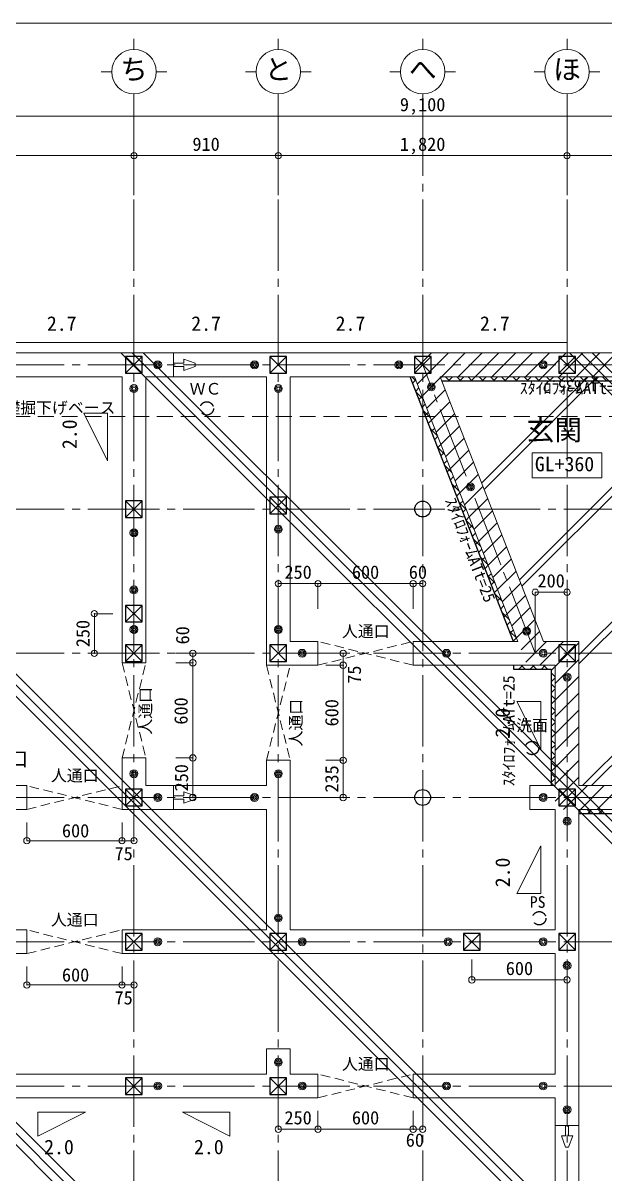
# Model space of a CAD drawing. Units: millimetres at full size, sheet at 1:50. Extents: x -26847 to 9830, y -6970 to 7062.
# Drawn here: x -4807 to -1139, y -199 to 7062 of the extents above; entities that cross this region are included whole.
import ezdxf
from ezdxf.enums import TextEntityAlignment as Align

# ---------------------------------------------------------------- set-up
doc = ezdxf.new("R2010")
doc.units = ezdxf.units.MM
doc.header["$LTSCALE"] = 50
doc.header["$PDMODE"] = 32
doc.header["$PDSIZE"] = 40
for name, pattern in [('CHAIN2', [12, 9, -1, 1, -1]), ('DASHED1', [1.8, 1.2, -0.6]), ('DASHED2', [3, 2, -1])]:
    doc.linetypes.add(name, pattern=pattern)
for name, color, linetype, lineweight in [('3-0_補助線', 4, 'CHAIN2', 9), ('3-1_通り芯・通り番号', 4, 'Continuous', 9), ('3-2_柱(黄)', 6, 'Continuous', 25), ('3-3_仕上線(黄)', 4, 'Continuous', 9), ('3-4_下地・間柱(水色)', 5, 'Continuous', 25), ('3-5_サッシ・室内建具', 4, 'Continuous', 9), ('3-6_住宅設備・造作', 6, 'Continuous', 25), ('3-7_家具点線', 4, 'DASHED2', 9), ('3-8_ハッチング', 5, 'DASHED1', 25), ('3-A_文字', 2, 'Continuous', 9), ('3-F_寸法・方位', 4, 'Continuous', 9), ('C-0', 4, 'Continuous', 9), ('C-2', 2, 'Continuous', 9)]:
    doc.layers.add(name, color=color, linetype=linetype, lineweight=lineweight)
doc.styles.add('ＭＳ ゴシック', font='')
doc.styles.get('ＭＳ ゴシック').set_extended_font_data('MS Gothic')

msp = doc.modelspace()

# ---------------------------------------------------------------- linework, layer by layer
at = {"layer": '3-0_補助線'}
for p, q in [((-4107.79, 6548.18), (-4107.79, -5342.52)), ((-3197.79, 6548.18), (-3197.79, -5342.52)), ((-2287.79, 6548.18), (-2287.79, -5342.52)), ((-1377.79, 6548.18), (-1377.79, -5342.52)), ((-9197.8, 4905.56), (5516.74, 4905.56)), ((-1577.79, 3085.56), (-2287.79, 4905.56)), ((-9197.8, 3995.56), (5516.74, 3995.56)), ((-1577.79, 3373.22), (-1577.79, 3085.56)), ((-9197.8, 3085.56), (5516.74, 3085.56)), ((-9197.8, 2175.56), (5516.74, 2175.56)), ((-9197.8, 1265.56), (5516.74, 1265.56)), ((-9197.8, 355.56), (5516.74, 355.56))]:
    msp.add_line(p, q, dxfattribs=at)
at = {"layer": '3-1_通り芯・通り番号'}
for p, q in [((-4107.79, 6961.32), (-4107.79, 6894.75)), ((-3197.79, 6961.32), (-3197.79, 6894.75)), ((-2287.79, 6961.32), (-2287.79, 6894.75)), ((-1377.79, 6961.32), (-1377.79, 6894.75)), ((-4314.36, 6754.75), (-4247.79, 6754.75)), ((-3967.79, 6754.75), (-3901.22, 6754.75)), ((-3404.36, 6754.75), (-3337.79, 6754.75)), ((-3057.79, 6754.75), (-2991.22, 6754.75)), ((-2494.36, 6754.75), (-2427.79, 6754.75)), ((-2147.79, 6754.75), (-2081.22, 6754.75)), ((-1584.36, 6754.75), (-1517.79, 6754.75)), ((-1237.79, 6754.75), (-1171.22, 6754.75)), ((-4107.79, 6614.75), (-4107.79, 6548.18)), ((-3197.79, 6614.75), (-3197.79, 6548.18)), ((-2287.79, 6614.75), (-2287.79, 6548.18)), ((-1377.79, 6614.75), (-1377.79, 6548.18))]:
    msp.add_line(p, q, dxfattribs=at)
for centre in [(-4107.79, 6754.75), (-3197.79, 6754.75), (-2287.79, 6754.75), (-1377.79, 6754.75)]:
    msp.add_circle(centre, 140, dxfattribs=at)
at = {"layer": '3-2_柱(黄)'}
for p, q in [((-4160.29, 4958.06), (-4055.29, 4853.06)), ((-4055.29, 4958.06), (-4160.29, 4853.06)), ((-3250.29, 4958.06), (-3145.29, 4853.06)), ((-3145.29, 4958.06), (-3250.29, 4853.06)), ((-2340.29, 4958.06), (-2235.29, 4853.06)), ((-2235.29, 4958.06), (-2340.29, 4853.06)), ((-1430.29, 4958.06), (-1325.29, 4853.06)), ((-1325.29, 4958.06), (-1430.29, 4853.06)), ((-3145.29, 4070.56), (-3250.29, 3965.56)), ((-3145.29, 3965.56), (-3250.29, 4070.56)), ((-4160.29, 3943.06), (-4055.29, 4048.06)), ((-4160.29, 4048.06), (-4055.29, 3943.06)), ((-4160.29, 3388.06), (-4055.29, 3283.06)), ((-4055.29, 3388.06), (-4160.29, 3283.06)), ((-4160.29, 3138.06), (-4055.29, 3033.06)), ((-4055.29, 3138.06), (-4160.29, 3033.06)), ((-3250.29, 3138.06), (-3145.29, 3033.06)), ((-3145.29, 3138.06), (-3250.29, 3033.06)), ((-1430.29, 3138.06), (-1325.29, 3033.06)), ((-1325.29, 3138.06), (-1430.29, 3033.06)), ((-4160.29, 2228.06), (-4055.29, 2123.06)), ((-4055.29, 2228.06), (-4160.29, 2123.06)), ((-4055.29, 2228.06), (-4160.29, 2228.06)), ((-1430.29, 2228.06), (-1325.29, 2123.06)), ((-1325.29, 2228.06), (-1430.29, 2123.06)), ((-4160.29, 1318.06), (-4055.29, 1213.06)), ((-4055.29, 1318.06), (-4160.29, 1213.06)), ((-2030.29, 1318.06), (-1925.29, 1213.06)), ((-1925.29, 1318.06), (-2030.29, 1213.06)), ((-1430.29, 1318.06), (-1325.29, 1213.06)), ((-1325.29, 1318.06), (-1430.29, 1213.06)), ((-4160.29, 408.06), (-4055.29, 303.06)), ((-4055.29, 408.06), (-4160.29, 303.06))]:
    msp.add_line(p, q, dxfattribs=at)
for points in [[(-4160.29, 4958.06), (-4160.29, 4853.06), (-4055.29, 4853.06), (-4055.29, 4958.06)], [(-3250.29, 4958.06), (-3250.29, 4853.06), (-3145.29, 4853.06), (-3145.29, 4958.06)], [(-2340.29, 4958.06), (-2340.29, 4853.06), (-2235.29, 4853.06), (-2235.29, 4958.06)], [(-1430.29, 4958.06), (-1430.29, 4853.06), (-1325.29, 4853.06), (-1325.29, 4958.06)], [(-3145.29, 4070.56), (-3250.29, 4070.56), (-3250.29, 3965.56), (-3145.29, 3965.56)], [(-4160.29, 3943.06), (-4055.29, 3943.06), (-4055.29, 4048.06), (-4160.29, 4048.06)], [(-4160.29, 3388.06), (-4160.29, 3283.06), (-4055.29, 3283.06), (-4055.29, 3388.06)], [(-4160.29, 3138.06), (-4160.29, 3033.06), (-4055.29, 3033.06), (-4055.29, 3138.06)], [(-3250.29, 3138.06), (-3250.29, 3033.06), (-3145.29, 3033.06), (-3145.29, 3138.06)], [(-1430.29, 3138.06), (-1430.29, 3033.06), (-1325.29, 3033.06), (-1325.29, 3138.06)], [(-4160.29, 2228.06), (-4160.29, 2123.06), (-4055.29, 2123.06), (-4055.29, 2228.06)], [(-1430.29, 2228.06), (-1430.29, 2123.06), (-1325.29, 2123.06), (-1325.29, 2228.06)], [(-4160.29, 1318.06), (-4160.29, 1213.06), (-4055.29, 1213.06), (-4055.29, 1318.06)], [(-3250.29, 1318.06), (-3250.29, 1213.06), (-3145.29, 1213.06), (-3145.29, 1318.06)], [(-2030.29, 1318.06), (-2030.29, 1213.06), (-1925.29, 1213.06), (-1925.29, 1318.06)], [(-1430.29, 1318.06), (-1430.29, 1213.06), (-1325.29, 1213.06), (-1325.29, 1318.06)], [(-4160.29, 408.06), (-4160.29, 303.06), (-4055.29, 303.06), (-4055.29, 408.06)], [(-3250.29, 408.06), (-3250.29, 303.06), (-3145.29, 303.06), (-3145.29, 408.06)]]:
    msp.add_lwpolyline(points, close=True, dxfattribs=at)
for points in [[(-3250.29, 1318.06), (-3197.79, 1265.56), (-3145.29, 1213.06)], [(-3145.29, 1318.06), (-3197.79, 1265.56), (-3250.29, 1213.06)], [(-3250.29, 408.06), (-3197.79, 355.56), (-3145.29, 303.06)], [(-3145.29, 408.06), (-3197.79, 355.56), (-3250.29, 303.06)]]:
    msp.add_lwpolyline(points, dxfattribs=at)
at = {"layer": '3-3_仕上線(黄)'}
for p, q in [((-6762.79, 4830.56), (-4182.79, 4830.56)), ((-4182.79, 4830.56), (-4182.79, 3025.56)), ((-4032.79, 4830.56), (-3272.79, 4830.56)), ((-4032.79, 4830.56), (-4032.79, 3025.56)), ((-3272.79, 4830.56), (-3272.79, 3010.56)), ((-3122.79, 4830.56), (-3122.79, 3160.56)), ((-3122.79, 4830.56), (-2339.03, 4830.56)), ((-1687.55, 3160.56), (-2339.03, 4830.56)), ((-2178.02, 4830.56), (-542.79, 4830.56)), ((-1526.54, 3160.56), (-2178.02, 4830.56)), ((-3122.79, 3160.56), (-2947.79, 3160.56)), ((-2947.79, 3160.56), (-2947.79, 3010.56)), ((-2347.79, 3160.56), (-2347.79, 3010.56)), ((-2347.79, 3160.56), (-1687.55, 3160.56)), ((-1526.54, 3160.56), (-1302.79, 3160.56)), ((-1302.79, 3160.56), (-1302.79, 2250.56)), ((-4182.79, 3025.56), (-4032.79, 3025.56)), ((-3272.79, 3010.56), (-2947.79, 3010.56)), ((-2347.79, 3010.56), (-1452.79, 3010.56)), ((-1452.79, 3010.56), (-1452.79, 2250.56)), ((-4182.79, 2425.56), (-4182.79, 2250.56)), ((-4182.79, 2425.56), (-4032.79, 2425.56)), ((-4032.79, 2425.56), (-4032.79, 2250.56)), ((-4032.79, 2425.56), (-4032.79, 2250.56)), ((-3272.79, 2410.56), (-3272.79, 2250.56)), ((-4032.79, 2250.56), (-3272.79, 2250.56)), ((-1302.79, 2250.56), (567.21, 2250.56)), ((-4942.79, 2100.56), (-4782.79, 2100.56)), ((-3272.79, 2100.56), (-3272.79, 1340.56)), ((-1452.79, 2100.56), (-1452.79, 1340.56)), ((-1302.79, 2100.56), (1412.21, 2100.56)), ((-1302.79, 2100.56), (-1302.79, -709.44)), ((-4942.79, 1340.56), (-4782.79, 1340.56)), ((-4782.79, 1340.56), (-4782.79, 1190.56)), ((-4182.79, 1340.56), (-3272.79, 1340.56)), ((-4942.79, 1190.56), (-4782.79, 1190.56)), ((-1452.79, 1190.56), (-1452.79, 430.56)), ((-3272.79, 590.56), (-3272.79, 430.56)), ((-3272.79, 590.56), (-3122.79, 590.56)), ((-3122.79, 590.56), (-3122.79, 430.56)), ((-4942.79, 430.56), (-3272.79, 430.56)), ((-3122.79, 430.56), (-2947.79, 430.56)), ((-2947.79, 430.56), (-2947.79, 280.56)), ((-2347.79, 430.56), (-2347.79, 280.56)), ((-2347.79, 430.56), (-1452.79, 430.56)), ((-4942.79, 280.56), (-2947.79, 280.56)), ((-2347.79, 280.56), (-1452.79, 280.56)), ((-1452.79, 280.56), (-1452.79, -709.44))]:
    msp.add_line(p, q, dxfattribs=at)
for points in [[(-6912.79, 4980.56), (2337.21, 4980.56), (2337.21, -3359.44)], [(-4182.79, 2425.56), (-4182.79, 2100.56), (-3272.79, 2100.56)], [(-3122.79, 2410.56), (-3122.79, 1340.56), (-1452.79, 1340.56)], [(-5267.79, 2250.56), (-4782.79, 2250.56), (-4782.79, 2100.56)], [(-1452.79, 2250.56), (-1612.79, 2250.56), (-1612.79, 2100.56), (-1452.79, 2100.56)], [(-4182.79, 1340.56), (-4182.79, 1190.56), (-1452.79, 1190.56)]]:
    msp.add_lwpolyline(points, dxfattribs=at)
at = {"layer": '3-4_下地・間柱(水色)'}
for centre in [(-2287.79, 3995.56), (-2287.79, 2175.56)]:
    msp.add_circle(centre, 50, dxfattribs=at)
at = {"layer": '3-5_サッシ・室内建具', "linetype": 'DASHED1'}
for p, q in [((-2347.79, 3010.56), (-2947.79, 3160.56)), ((-2947.79, 3010.56), (-2347.79, 3160.56)), ((-4182.79, 2425.56), (-4032.79, 3025.56)), ((-4182.79, 3025.56), (-4032.79, 2425.56)), ((-3272.79, 3010.56), (-3122.79, 2410.56)), ((-3272.79, 2410.56), (-3122.79, 3010.56)), ((-4182.79, 2100.56), (-4782.79, 2250.56)), ((-4782.79, 2100.56), (-4182.79, 2250.56)), ((-4782.79, 1190.56), (-4182.79, 1340.56)), ((-4182.79, 1190.56), (-4782.79, 1340.56)), ((-2347.79, 280.56), (-2947.79, 430.56)), ((-2947.79, 280.56), (-2347.79, 430.56))]:
    msp.add_line(p, q, dxfattribs=at)
at = {"layer": '3-5_サッシ・室内建具'}
msp.add_line((-3272.79, 2410.56), (-3122.79, 2410.56), dxfattribs=at)
at = {"layer": '3-6_住宅設備・造作'}
for p, q in [((-1714.39, 3160.56), (-2365.87, 4830.56)), ((-2355.69, 4830.56), (-2328.38, 4803.26)), ((-2350.53, 4791.25), (-2331.23, 4810.55)), ((-2175.72, 4824.64), (-2169.8, 4830.56)), ((-2168.27, 4805.56), (-567.79, 4805.56)), ((-2143.55, 4830.56), (-2118.55, 4805.56)), ((-2124.09, 4805.56), (-2099.09, 4830.56)), ((-2072.84, 4830.56), (-2047.84, 4805.56)), ((-2053.38, 4805.56), (-2028.38, 4830.56)), ((-2002.13, 4830.56), (-1977.13, 4805.56)), ((-1982.67, 4805.56), (-1957.67, 4830.56)), ((-1931.42, 4830.56), (-1906.42, 4805.56)), ((-1911.95, 4805.56), (-1886.95, 4830.56)), ((-1860.71, 4830.56), (-1835.71, 4805.56)), ((-1841.24, 4805.56), (-1816.24, 4830.56)), ((-1790, 4830.56), (-1765, 4805.56)), ((-1770.53, 4805.56), (-1745.53, 4830.56)), ((-1719.29, 4830.56), (-1694.29, 4805.56)), ((-1699.82, 4805.56), (-1674.82, 4830.56)), ((-1648.58, 4830.56), (-1623.58, 4805.56)), ((-1629.11, 4805.56), (-1604.11, 4830.56)), ((-1577.87, 4830.56), (-1552.87, 4805.56)), ((-1558.4, 4805.56), (-1533.4, 4830.56)), ((-1507.16, 4830.56), (-1482.16, 4805.56)), ((-1487.69, 4805.56), (-1462.69, 4830.56)), ((-1436.45, 4830.56), (-1411.45, 4805.56)), ((-1416.98, 4805.56), (-1391.98, 4830.56)), ((-1365.74, 4830.56), (-1340.74, 4805.56)), ((-1346.27, 4805.56), (-1321.27, 4830.56)), ((-1295.03, 4830.56), (-1270.03, 4805.56)), ((-1275.56, 4805.56), (-1250.56, 4830.56)), ((-1224.31, 4830.56), (-1199.31, 4805.56)), ((-1204.85, 4805.56), (-1179.85, 4830.56)), ((-1153.6, 4830.56), (-1128.6, 4805.56)), ((-2330.69, 4740.38), (-2311.38, 4759.68)), ((-2327.15, 4731.32), (-2283.15, 4687.32)), ((-2310.85, 4689.51), (-2291.54, 4708.82)), ((-2291, 4638.64), (-2271.7, 4657.95)), ((-2281.92, 4615.38), (-2237.92, 4571.38)), ((-2271.16, 4587.78), (-2251.85, 4607.08)), ((-2251.31, 4536.91), (-2232.01, 4556.22)), ((-2231.47, 4486.04), (-2212.17, 4505.35)), ((-2236.69, 4499.44), (-2192.7, 4455.44)), ((-2211.63, 4435.18), (-2192.32, 4454.48)), ((-2191.78, 4384.31), (-2172.48, 4403.61)), ((-2191.47, 4383.5), (-2147.47, 4339.5)), ((-2171.94, 4333.44), (-2152.64, 4352.75)), ((-2152.1, 4282.58), (-2132.79, 4301.88)), ((-2146.24, 4267.56), (-2102.24, 4223.56)), ((-2132.25, 4231.71), (-2112.95, 4251.01)), ((-2112.41, 4180.84), (-2093.1, 4200.15)), ((-2101.01, 4151.62), (-2057.01, 4107.62)), ((-2092.56, 4129.98), (-2073.26, 4149.28)), ((-2072.72, 4079.11), (-2053.42, 4098.41)), ((-2055.78, 4035.68), (-2011.78, 3991.68)), ((-2052.88, 4028.24), (-2033.57, 4047.55)), ((-2033.03, 3977.37), (-2013.73, 3996.68)), ((-2013.19, 3926.51), (-1993.89, 3945.81)), ((-2010.55, 3919.74), (-1966.55, 3875.74)), ((-1993.35, 3875.64), (-1974.04, 3894.94)), ((-1973.5, 3824.77), (-1954.2, 3844.08)), ((-1965.32, 3803.8), (-1921.32, 3759.8)), ((-1953.66, 3773.91), (-1934.35, 3793.21)), ((-1933.81, 3723.04), (-1914.51, 3742.34)), ((-1920.09, 3687.86), (-1876.09, 3643.86)), ((-1913.97, 3672.17), (-1894.67, 3691.48)), ((-1894.13, 3621.31), (-1874.82, 3640.61)), ((-1874.86, 3571.92), (-1830.86, 3527.92)), ((-1874.28, 3570.44), (-1854.98, 3589.74)), ((-1854.44, 3519.57), (-1835.14, 3538.88)), ((-1834.6, 3468.7), (-1815.29, 3488.01)), ((-1829.63, 3455.98), (-1785.63, 3411.98)), ((-1814.75, 3417.84), (-1795.45, 3437.14)), ((-1794.91, 3366.97), (-1775.6, 3386.27)), ((-1784.4, 3340.04), (-1740.4, 3296.04)), ((-1775.07, 3316.1), (-1755.76, 3335.41)), ((-1755.22, 3265.24), (-1735.92, 3284.54)), ((-1739.17, 3224.1), (-1695.17, 3180.1)), ((-1735.38, 3214.37), (-1716.07, 3233.67)), ((-1715.53, 3163.5), (-1696.23, 3182.81)), ((-1714.39, 3010.56), (-1714.39, 2985.56)), ((-1714.39, 2987.18), (-1712.77, 2985.56)), ((-1681.35, 2985.56), (-1656.35, 3010.56)), ((-1667.06, 3010.56), (-1642.06, 2985.56)), ((-1610.63, 2985.56), (-1585.63, 3010.56)), ((-1596.35, 3010.56), (-1571.35, 2985.56)), ((-1539.92, 2985.56), (-1514.92, 3010.56)), ((-1525.64, 3010.56), (-1500.64, 2985.56)), ((-1477.79, 2976.99), (-1452.79, 3001.99)), ((-1454.92, 3010.56), (-1452.79, 3008.42)), ((-1477.79, 2962.71), (-1452.79, 2937.71)), ((-1477.79, 2906.27), (-1452.79, 2931.27)), ((-1477.79, 2892), (-1452.79, 2867)), ((-1477.79, 2835.56), (-1452.79, 2860.56)), ((-1477.79, 2821.29), (-1452.79, 2796.29)), ((-1477.79, 2764.85), (-1452.79, 2789.85)), ((-1477.79, 2750.58), (-1452.79, 2725.58)), ((-1477.79, 2694.14), (-1452.79, 2719.14)), ((-1477.79, 2679.87), (-1452.79, 2654.87)), ((-1477.79, 2623.43), (-1452.79, 2648.43)), ((-1477.79, 2609.16), (-1452.79, 2584.16)), ((-1477.79, 2552.72), (-1452.79, 2577.72)), ((-1477.79, 2538.45), (-1452.79, 2513.45)), ((-1477.79, 2482.01), (-1452.79, 2507.01)), ((-1477.79, 2467.74), (-1452.79, 2442.74)), ((-1477.79, 2411.3), (-1452.79, 2436.3)), ((-1477.79, 2397.03), (-1452.79, 2372.03)), ((-1477.79, 2340.59), (-1452.79, 2365.59)), ((-1477.79, 2326.32), (-1452.79, 2301.32)), ((-1477.79, 2269.88), (-1452.79, 2294.88)), ((-1477.79, 2255.61), (-1472.74, 2250.56)), ((-1302.79, 2091.32), (-1293.55, 2100.56)), ((-1302.79, 2080.61), (-1297.74, 2075.56)), ((-1302.79, 2075.56), (742.21, 2075.56)), ((-1252.03, 2100.56), (-1227.03, 2075.56)), ((-1247.84, 2075.56), (-1222.84, 2100.56)), ((-1181.32, 2100.56), (-1156.32, 2075.56)), ((-1177.13, 2075.56), (-1152.13, 2100.56))]:
    msp.add_line(p, q, dxfattribs=at)
msp.add_lwpolyline([(-1714.39, 2985.56), (-1477.79, 2985.56), (-1477.79, 2250.56)], dxfattribs=at)
at = {"layer": '3-7_家具点線'}
msp.add_line((-6512.79, 4580.56), (1937.21, 4580.56), dxfattribs=at)
at = {"layer": '3-8_ハッチング', "color": 6, "linetype": 'DASHED2'}
for centre in [(-3648.72, 4630.56), (-1598.64, 2488.05), (-1553.35, 1413.99)]:
    msp.add_circle(centre, 42.1, dxfattribs=at)
at = {"layer": '3-A_文字'}
for p, q in [((1391.93, -3359.44), (-6912.79, 4945.28)), ((1462.64, -3359.44), (-6877.36, 4980.56)), ((2337.21, -1547.01), (-4190.35, 4980.56)), ((2337.21, -1476.29), (-4119.64, 4980.56)), ((2337.21, -1405.58), (-4048.93, 4980.56)), ((2337.21, 1281.42), (-1361.93, 4980.56)), ((2337.21, 1352.13), (-1291.21, 4980.56)), ((2337.21, 1422.84), (-1220.5, 4980.56)), ((1321.22, -3359.44), (-6912.79, 4874.57)), ((-1245.55, 4830.56), (-1916.34, 4159.77)), ((-1188.98, 4830.56), (-1900.47, 4119.07)), ((-542.79, 4684.79), (-1678.22, 3549.36)), ((-517.87, 4653.14), (-1662.34, 3508.67)), ((-542.79, 3836.26), (-1302.79, 3076.26)), ((-542.79, 3779.69), (-1302.79, 3019.69)), ((-219.96, 3310.56), (-1279.96, 2250.56)), ((-163.39, 3310.56), (-1223.39, 2250.56)), ((-1436.5, -3359.44), (-6912.79, 2116.85)), ((-1365.79, -3359.44), (-6877.36, 2152.13)), ((-1507.21, -3359.44), (-6912.79, 2046.14))]:
    msp.add_line(p, q, dxfattribs=at)
msp.add_lwpolyline([(-1597.92, 4351.37), (-1597.92, 4192.3), (-1158.14, 4192.3), (-1158.14, 4351.37)], close=True, dxfattribs=at)
at = {"layer": '3-F_寸法・方位'}
for p, q in [((9829.91, 7062.06), (-9970.09, 7062.06)), ((-6837.79, 6475.28), (2262.21, 6475.28)), ((-6837.79, 6225.28), (-4107.79, 6225.28)), ((-4107.79, 6225.28), (-4107.79, 5975.28)), ((-4107.79, 6225.28), (-3197.79, 6225.28)), ((-3197.79, 6225.28), (-3197.79, 5975.28)), ((-3197.79, 6225.28), (-1377.79, 6225.28)), ((-1377.79, 6225.28), (-1377.79, 5975.28)), ((-1377.79, 6225.28), (-467.79, 6225.28)), ((-3197.79, 3525.29), (-2947.79, 3525.29)), ((-3197.79, 3525.29), (-3197.79, 3365.11)), ((-2947.79, 3525.29), (-2947.79, 3365.11)), ((-2947.79, 3525.29), (-2347.79, 3525.29)), ((-2347.79, 3525.29), (-2347.79, 3365.11)), ((-2347.79, 3525.29), (-2287.79, 3525.29)), ((-2287.79, 3525.29), (-2287.79, 3365.11)), ((-1577.79, 3470.83), (-1377.79, 3470.83)), ((-1577.79, 3470.83), (-1577.79, 3373.22)), ((-1377.79, 3470.83), (-1377.79, 3373.22)), ((-4357.46, 3085.56), (-4357.46, 3335.56)), ((-4357.46, 3335.56), (-4241.63, 3335.56)), ((-4357.46, 3085.56), (-4241.63, 3085.56)), ((-3736.4, 3085.56), (-3844.9, 3085.56)), ((-3736.4, 3085.56), (-3736.4, 3025.56)), ((-2788.86, 3085.56), (-2898.75, 3085.56)), ((-2788.86, 3085.56), (-2788.86, 3010.56)), ((-3736.4, 3025.56), (-3844.9, 3025.56)), ((-3736.4, 3025.56), (-3736.4, 2425.56)), ((-2788.86, 3010.56), (-2898.75, 3010.56)), ((-2788.86, 3010.56), (-2788.86, 2410.56)), ((-3736.4, 2425.56), (-3844.9, 2425.56)), ((-3736.4, 2425.56), (-3736.4, 2175.56)), ((-2788.86, 2410.56), (-2898.75, 2410.56)), ((-2788.86, 2410.56), (-2788.86, 2175.56)), ((-2788.86, 2175.56), (-2898.75, 2175.56)), ((-4782.79, 1903.23), (-4782.79, 2018.97)), ((-4182.79, 1903.23), (-4182.79, 2018.97)), ((-4182.79, 1903.23), (-4782.79, 1903.23)), ((-4182.79, 1903.23), (-4107.79, 1903.23)), ((-4782.79, 993.23), (-4782.79, 1108.97)), ((-4182.79, 993.23), (-4182.79, 1108.97)), ((-1977.79, 1025.29), (-1977.79, 1153.63)), ((-1377.79, 1025.29), (-1377.79, 1153.63)), ((-1977.79, 1025.29), (-1377.79, 1025.29)), ((-4182.79, 993.23), (-4782.79, 993.23)), ((-4182.79, 993.23), (-4107.79, 993.23)), ((-3197.79, 83.23), (-3197.79, 198.97)), ((-2947.79, 83.23), (-2947.79, 198.97)), ((-2347.79, 83.23), (-2347.79, 198.97)), ((-2287.79, 83.23), (-2287.79, 198.97)), ((-2947.79, 83.23), (-3197.79, 83.23)), ((-2347.79, 83.23), (-2947.79, 83.23)), ((-2287.79, 83.23), (-2347.79, 83.23))]:
    msp.add_line(p, q, dxfattribs=at)
for p in [(-4107.79, 6225.28), (-3197.79, 6225.28), (-1377.79, 6225.28), (-3197.79, 3525.29), (-2947.79, 3525.29), (-2347.79, 3525.29), (-2287.79, 3525.29), (-1577.79, 3470.83), (-1377.79, 3470.83), (-4357.46, 3335.56), (-4357.46, 3085.56), (-3736.4, 3085.56), (-2788.86, 3085.56), (-3736.4, 3025.56), (-2788.86, 3010.56), (-3736.4, 2425.56), (-2788.86, 2410.56), (-3736.4, 2175.56), (-2788.86, 2175.56), (-4782.79, 1903.23), (-4182.79, 1903.23), (-4107.79, 1903.23), (-1977.79, 1025.29), (-1377.79, 1025.29), (-4782.79, 993.23), (-4182.79, 993.23), (-4107.79, 993.23), (-3197.79, 83.23), (-2947.79, 83.23), (-2347.79, 83.23), (-2287.79, 83.23)]:
    msp.add_point(p, dxfattribs=at)
at = {"layer": 'C-0'}
for p, q in [((-4107.79, 5047.06), (-5017.79, 5047.06)), ((-3197.79, 5047.06), (-4107.79, 5047.06)), ((-2287.79, 5047.06), (-3197.79, 5047.06)), ((-1377.79, 5047.06), (-2287.79, 5047.06)), ((-3857.79, 4830.56), (-3857.79, 4980.56)), ((-4273.64, 4600.56), (-4423.64, 4600.56)), ((-4273.64, 4300.56), (-4423.64, 4600.56)), ((-4273.64, 4600.56), (-4273.64, 4300.56)), ((-1543.64, 2780.56), (-1693.64, 2780.56)), ((-1543.64, 2480.56), (-1693.64, 2780.56)), ((-1543.64, 2780.56), (-1543.64, 2480.56)), ((-3857.79, 2100.56), (-3857.79, 2250.56)), ((-1543.64, 1870.56), (-1693.64, 1570.56)), ((-1543.64, 1570.56), (-1543.64, 1870.56)), ((-1543.64, 1570.56), (-1693.64, 1570.56)), ((-4712.79, 189.7), (-4412.79, 189.7)), ((-4712.79, 189.7), (-4712.79, 39.7)), ((-4412.79, 189.7), (-4712.79, 39.7)), ((-3502.79, 189.7), (-3802.79, 189.7)), ((-3802.79, 189.7), (-3502.79, 39.7)), ((-3502.79, 189.7), (-3502.79, 39.7)), ((-1452.79, 105.56), (-1302.79, 105.56))]:
    msp.add_line(p, q, dxfattribs=at)
for points in [[(-3792.79, 4941.03), (-3722.79, 4915.56), (-3722.79, 4895.56), (-3792.79, 4870.09), (-3792.79, 4895.56), (-3857.79, 4895.56)], [(-3857.79, 4915.56), (-3792.79, 4915.56), (-3792.79, 4941.03)], [(-3792.79, 2211.03), (-3722.79, 2185.56), (-3722.79, 2165.56), (-3792.79, 2140.09), (-3792.79, 2165.56), (-3857.79, 2165.56)], [(-3857.79, 2185.56), (-3792.79, 2185.56), (-3792.79, 2211.03)], [(-1342.32, 40.56), (-1367.79, -29.44), (-1387.79, -29.44), (-1413.25, 40.56), (-1387.79, 40.56), (-1387.79, 105.56)], [(-1367.79, 105.56), (-1367.79, 40.56), (-1342.32, 40.56)]]:
    msp.add_lwpolyline(points, dxfattribs=at)
for centre, radius in [((-3957.79, 4905.56), 25), ((-3957.79, 4905.56), 17.5), ((-3957.79, 4905.56), 10), ((-3347.79, 4905.56), 25), ((-3347.79, 4905.56), 17.5), ((-3347.79, 4905.56), 10), ((-2437.79, 4905.56), 25), ((-2437.79, 4905.56), 17.5), ((-2437.79, 4905.56), 10), ((-1527.79, 4905.56), 25), ((-1527.79, 4905.56), 17.5), ((-1527.79, 4905.56), 10), ((-4107.79, 4755.56), 25), ((-4107.79, 4755.56), 17.5), ((-4107.79, 4755.56), 10), ((-3197.79, 4755.56), 25), ((-3197.79, 4755.56), 17.5), ((-3197.79, 4755.56), 10), ((-2233.27, 4765.82), 25), ((-2233.27, 4765.82), 17.5), ((-2233.27, 4765.82), 10), ((-1987.3, 4135.3), 25), ((-1987.3, 4135.3), 17.5), ((-1987.3, 4135.3), 10), ((-4107.79, 3845.56), 25), ((-4107.79, 3845.56), 17.5), ((-4107.79, 3845.56), 10), ((-3197.79, 3868.06), 25), ((-3197.79, 3868.06), 17.5), ((-3197.79, 3868.06), 10), ((-4107.79, 3485.56), 25), ((-4107.79, 3485.56), 17.5), ((-4107.79, 3485.56), 10), ((-4107.79, 3235.56), 25), ((-4107.79, 3235.56), 17.5), ((-4107.79, 3235.56), 10), ((-3197.79, 3235.56), 25), ((-3197.79, 3235.56), 17.5), ((-3197.79, 3235.56), 10), ((-1632.3, 3225.3), 25), ((-1632.3, 3225.3), 17.5), ((-1632.3, 3225.3), 10), ((-3047.79, 3085.56), 25), ((-3047.79, 3085.56), 17.5), ((-3047.79, 3085.56), 10), ((-2137.79, 3085.56), 25), ((-2137.79, 3085.56), 17.5), ((-2137.79, 3085.56), 10), ((-1527.79, 3085.56), 25), ((-1527.79, 3085.56), 17.5), ((-1527.79, 3085.56), 10), ((-1377.79, 2935.56), 25), ((-1377.79, 2935.56), 17.5), ((-1377.79, 2935.56), 10), ((-4107.79, 2325.56), 25), ((-4107.79, 2325.56), 17.5), ((-4107.79, 2325.56), 10), ((-3197.79, 2325.56), 25), ((-3197.79, 2325.56), 17.5), ((-3197.79, 2325.56), 10), ((-3957.79, 2175.56), 25), ((-3957.79, 2175.56), 17.5), ((-3957.79, 2175.56), 10), ((-3347.79, 2175.56), 25), ((-3347.79, 2175.56), 17.5), ((-3347.79, 2175.56), 10), ((-1527.79, 2175.56), 25), ((-1527.79, 2175.56), 17.5), ((-1527.79, 2175.56), 10), ((-1377.79, 2025.56), 25), ((-1377.79, 2025.56), 17.5), ((-1377.79, 2025.56), 10), ((-3197.79, 1415.56), 25), ((-3197.79, 1415.56), 17.5), ((-3197.79, 1415.56), 10), ((-3957.79, 1265.56), 25), ((-3957.79, 1265.56), 17.5), ((-3957.79, 1265.56), 10), ((-3047.79, 1265.56), 25), ((-3047.79, 1265.56), 17.5), ((-3047.79, 1265.56), 10), ((-2127.79, 1265.56), 25), ((-2127.79, 1265.56), 17.5), ((-2127.79, 1265.56), 10), ((-1527.79, 1265.56), 25), ((-1527.79, 1265.56), 17.5), ((-1527.79, 1265.56), 10), ((-1377.79, 1115.56), 25), ((-1377.79, 1115.56), 17.5), ((-1377.79, 1115.56), 10), ((-3197.79, 505.56), 25), ((-3197.79, 505.56), 17.5), ((-3197.79, 505.56), 10), ((-3957.79, 355.56), 25), ((-3957.79, 355.56), 17.5), ((-3957.79, 355.56), 10), ((-3047.79, 355.56), 25), ((-3047.79, 355.56), 17.5), ((-3047.79, 355.56), 10), ((-2137.79, 355.56), 25), ((-2137.79, 355.56), 17.5), ((-2137.79, 355.56), 10), ((-1527.79, 355.56), 25), ((-1527.79, 355.56), 17.5), ((-1527.79, 355.56), 10), ((-1377.79, 205.56), 25), ((-1377.79, 205.56), 17.5), ((-1377.79, 205.56), 10)]:
    msp.add_circle(centre, radius, dxfattribs=at)
at = {"layer": 'C-2'}
for p, q in [((-2339.03, 4873.45), (-2231.93, 4980.56)), ((-2339.03, 4979.52), (-2338, 4980.56)), ((-2321.31, 4785.12), (-2125.86, 4980.56)), ((-2169.8, 4830.56), (-2019.8, 4980.56)), ((-2063.73, 4830.56), (-1913.73, 4980.56)), ((-1957.67, 4830.56), (-1807.67, 4980.56)), ((-1851.6, 4830.56), (-1701.6, 4980.56)), ((-1745.53, 4830.56), (-1595.53, 4980.56)), ((-1639.47, 4830.56), (-1489.47, 4980.56)), ((-1533.4, 4830.56), (-1383.4, 4980.56)), ((-1427.34, 4830.56), (-1277.34, 4980.56)), ((-1321.27, 4830.56), (-1171.27, 4980.56)), ((-1215.2, 4830.56), (-1065.2, 4980.56)), ((-2291.54, 4708.82), (-2175.72, 4824.64)), ((-2261.78, 4632.52), (-2145.95, 4748.34)), ((-2232.01, 4556.22), (-2116.18, 4672.04)), ((-2202.24, 4479.91), (-2086.42, 4595.74)), ((-2172.48, 4403.61), (-2056.65, 4519.44)), ((-2142.71, 4327.31), (-2026.89, 4443.14)), ((-2112.95, 4251.01), (-1997.12, 4366.84)), ((-2083.18, 4174.71), (-1967.36, 4290.54)), ((-2053.42, 4098.41), (-1937.59, 4214.24)), ((-2023.65, 4022.11), (-1907.83, 4137.94)), ((-1993.89, 3945.81), (-1878.06, 4061.64)), ((-1964.12, 3869.51), (-1848.29, 3985.34)), ((-1934.35, 3793.21), (-1818.53, 3909.04)), ((-1904.59, 3716.91), (-1788.76, 3832.74)), ((-1874.82, 3640.61), (-1759, 3756.44)), ((-1845.06, 3564.31), (-1729.23, 3680.13)), ((-1815.29, 3488.01), (-1699.47, 3603.83)), ((-1785.53, 3411.71), (-1669.7, 3527.53)), ((-1755.76, 3335.41), (-1639.94, 3451.23)), ((-1726, 3259.11), (-1610.17, 3374.93)), ((-1696.23, 3182.81), (-1580.4, 3298.63)), ((-1666.46, 3106.51), (-1550.64, 3222.33)), ((-1636.7, 3030.21), (-1506.35, 3160.56)), ((-1550.28, 3010.56), (-1400.28, 3160.56)), ((-1452.79, 3001.99), (-1302.79, 3151.99)), ((-1452.79, 2895.92), (-1302.79, 3045.92)), ((-1452.79, 2789.85), (-1302.79, 2939.85)), ((-1452.79, 2683.79), (-1302.79, 2833.79)), ((-1452.79, 2577.72), (-1302.79, 2727.72)), ((-1452.79, 2471.66), (-1302.79, 2621.66)), ((-1452.79, 2365.59), (-1302.79, 2515.59)), ((-1452.79, 2259.52), (-1302.79, 2409.52)), ((-1452.79, 2153.46), (-1302.79, 2303.46)), ((-1399.62, 2100.56), (-1249.62, 2250.56)), ((-1293.55, 2100.56), (-1143.55, 2250.56)), ((-1187.49, 2100.56), (-1037.49, 2250.56))]:
    msp.add_line(p, q, dxfattribs=at)

# ---------------------------------------------------------------- texts
at = {"layer": '3-1_通り芯・通り番号', "style": 'ＭＳ ゴシック'}
for s, p in [('ち', (-4195.29, 6667.25)), ('と', (-3285.29, 6667.25)), ('ほ', (-1465.29, 6667.25)), ('へ', (-2375.29, 6667.25))]:
    msp.add_text(s, height=128.3, dxfattribs=at).set_placement(p, align=Align.BOTTOM_LEFT)
at = {"layer": '3-5_サッシ・室内建具', "style": 'ＭＳ ゴシック'}
for p in [(-2796.3, 3165.94), (-4631.3, 2255.94), (-4631.3, 1345.94), (-2796.3, 435.94)]:
    msp.add_text('人通口', height=73.31, dxfattribs=at).set_placement(p, align=Align.BOTTOM_LEFT)
for p in [(-3977.04, 2572.62), (-3028.77, 2497.84)]:
    msp.add_text('人通口', height=73.31, rotation=90, dxfattribs=at).set_placement(p, align=Align.BOTTOM_LEFT)
at = {"layer": '3-6_住宅設備・造作', "style": 'ＭＳ ゴシック'}
msp.add_text('ｽﾀｲﾛﾌｫｰﾑATt=25', height=73.31, dxfattribs=at).set_placement((-1675.7, 4699.09), align=Align.BOTTOM_LEFT)
msp.add_text('ｽﾀｲﾛﾌｫｰﾑATt=25', height=73.31, rotation=90, dxfattribs=at).set_placement((-1686.36, 2246.52), align=Align.BOTTOM_LEFT)
at = {"layer": '3-7_家具点線', "color": 6, "style": 'ＭＳ ゴシック'}
msp.add_text('外周部基礎掘下げベース', height=73.31, dxfattribs=at).set_placement((-5324.48, 4576.54), align=Align.BOTTOM_LEFT)
at = {"layer": '3-8_ハッチング', "color": 6, "style": 'ＭＳ ゴシック'}
for s, p in [('ＷＣ', (-3756.75, 4695.88)), ('洗面', (-1698.18, 2572.31)), ('PS', (-1613.08, 1457.85))]:
    msp.add_text(s, height=73.31, dxfattribs=at).set_placement(p, align=Align.BOTTOM_LEFT)
at = {"layer": '3-A_文字', "color": 4, "style": 'ＭＳ ゴシック'}
for s, height, p in [('玄関', 128.3, (-1632.78, 4391.96)), ('GL+360', 91.64, (-1580.81, 4206.35)), ('断熱基礎点検口', 91.64, (-5650.72, 2345.98))]:
    msp.add_text(s, height=height, dxfattribs=at).set_placement(p, align=Align.BOTTOM_LEFT)
at = {"layer": '3-A_文字', "color": 6, "style": 'ＭＳ ゴシック'}
msp.add_text('ｽﾀｲﾛﾌｫｰﾑATt=25', height=73.31, rotation=291.311, dxfattribs=at).set_placement((-2170.03, 4042.64), align=Align.BOTTOM_LEFT)
at = {"layer": '3-F_寸法・方位', "style": 'ＭＳ ゴシック'}
for s, p in [('9,100', (-2431.54, 6480.28)), ('910', (-3739.04, 6230.28)), ('1,820', (-2431.54, 6230.28)), ('250', (-3159.04, 3530.29)), ('600', (-2734.04, 3530.29)), ('60', (-2375.29, 3530.29)), ('200', (-1564.04, 3475.83)), ('600', (-4561.72, 1899.11)), ('75', (-4230.09, 1754.95)), ('600', (-4561.72, 989.11)), ('600', (-1764.04, 1030.29)), ('75', (-4230.09, 844.95)), ('250', (-3159.04, 88.23)), ('600', (-2734.04, 88.23)), ('60', (-2394.38, -52.69))]:
    msp.add_text(s, height=84.31, dxfattribs=at).set_placement(p, align=Align.BOTTOM_LEFT)
for s, p in [('250', (-4362.46, 3124.31)), ('60', (-3734.13, 3141.63)), ('75', (-2651.5, 2893.43)), ('600', (-3744.1, 2635.63)), ('600', (-2793.86, 2624.31)), ('250', (-3741.4, 2214.31)), ('235', (-2793.86, 2206.81))]:
    msp.add_text(s, height=84.31, rotation=90, dxfattribs=at).set_placement(p, align=Align.BOTTOM_LEFT)
at = {"layer": 'C-0', "color": 5, "style": 'ＭＳ ゴシック'}
for s, p in [('2.7', (-4656.54, 5092.89)), ('2.7', (-3746.54, 5092.89)), ('2.7', (-2836.54, 5092.89)), ('2.7', (-1926.54, 5092.89)), ('2.0', (-4673.87, -102.52)), ('2.0', (-3729.2, -102.52))]:
    msp.add_text(s, height=91.64, dxfattribs=at).set_placement(p, align=Align.BOTTOM_LEFT)
for p in [(-4440.86, 4374.14), (-1710.86, 2554.14), (-1710.86, 1609.47)]:
    msp.add_text('2.0', height=91.64, rotation=90, dxfattribs=at).set_placement(p, align=Align.BOTTOM_LEFT)
at = {"layer": 'C-2', "color": 7, "style": 'ＭＳ ゴシック'}
msp.add_text('1,635.2', height=73.31, rotation=180, dxfattribs=at).set_placement((-1185.41, 4830.56), align=Align.BOTTOM_LEFT)

doc.saveas('drawing.dxf')
